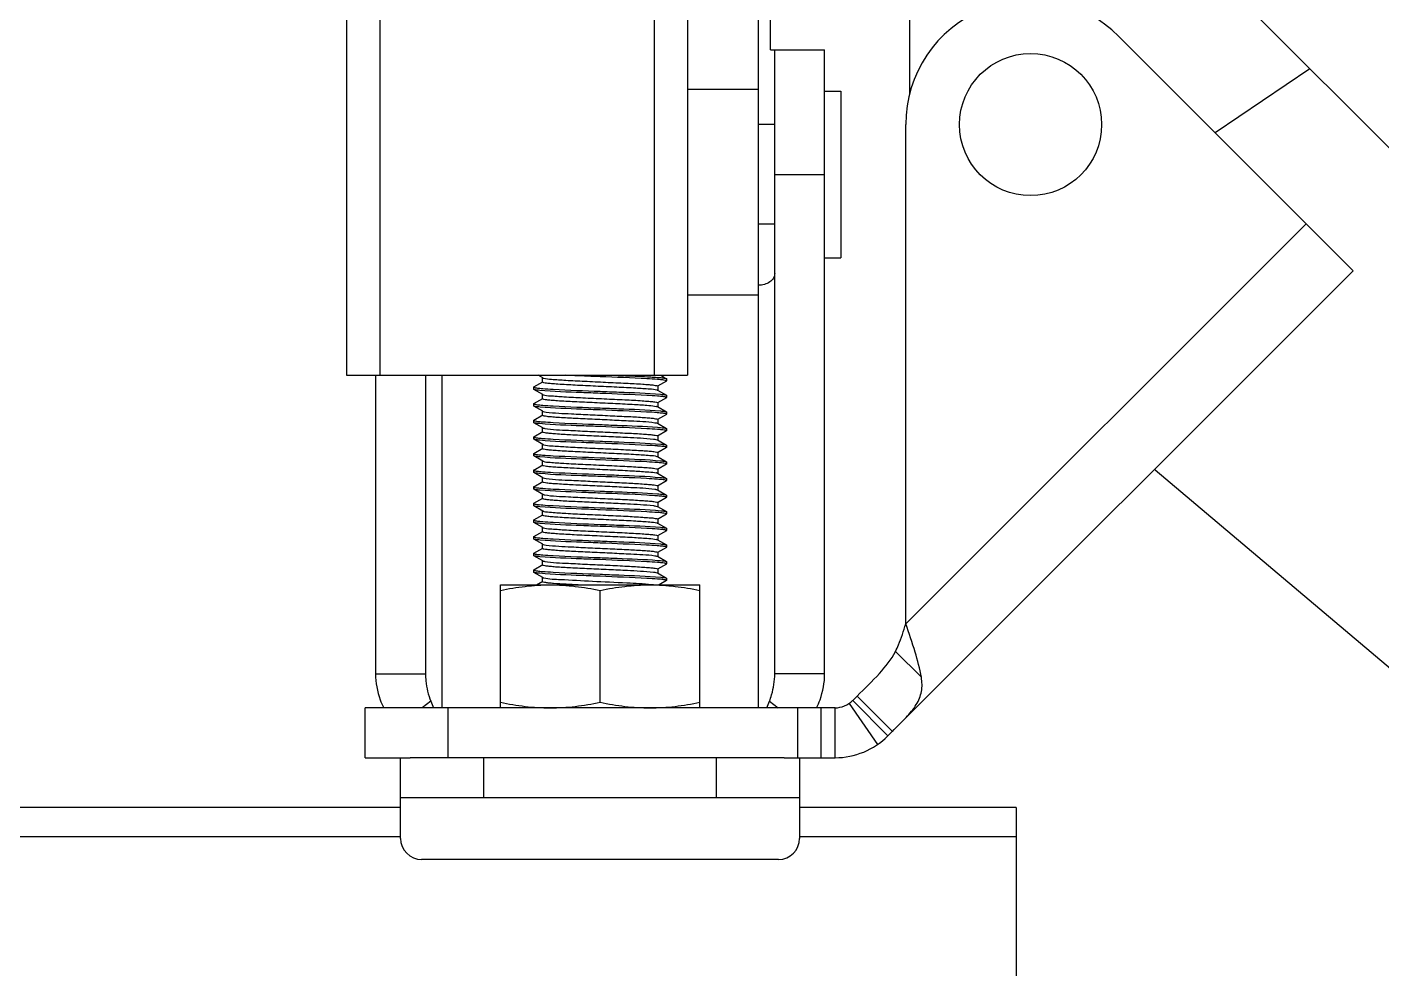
# Model space of a CAD drawing. Extents: x 27938 to 1507990, y 110129 to 923079.
# Drawn here: x 554908 to 556241, y 365487 to 366413 of the extents above; entities that cross this region are included whole.
import ezdxf

# ---------------------------------------------------------------- set-up
doc = ezdxf.new("R2010")
doc.units = 0
doc.header["$LTSCALE"] = 1000
doc.header["$MEASUREMENT"] = 0
doc.styles.get("Standard").update_dxf_attribs({"font": 'gbenor.shx', "bigfont": 'gbcbig.shx'})
doc.dimstyles.get("Standard").update_dxf_attribs({"dimtxt": 0.18, "dimasz": 0.18, "dimexe": 0.18, "dimexo": 0.0625, "dimgap": 0.09, "dimtad": 0, "dimtih": 1, "dimtoh": 1, "dimdec": 4, "dimzin": 0, "dimdsep": 46, "dimtxsty": 'Standard', "dimcen": 0.09, "dimadec": 0, "dimazin": 0, "dimtfac": 1, "dimtdec": 4, "dimtofl": 0, "dimtmove": 0, "dimatfit": 3, "dimfxl": 1, "dimtolj": 1, "dimtzin": 0, "dimarcsym": 0})

msp = doc.modelspace()

# ---------------------------------------------------------------- linework, layer by layer
for p, q in [((555639.4, 366391), (555639.4, 369059.5)), ((555222.4, 368785.7), (555222.4, 366070.8)), ((555255.1, 368785.7), (555255.1, 366070.8)), ((555524.9, 368785.7), (555524.9, 366070.8)), ((555557.7, 368785.7), (555557.7, 366070.8)), ((555627.2, 366632.6), (555627.2, 365743.7)), ((556276.7, 366265.4), (556039.6, 366502.4)), ((555776.5, 366347.3), (555776.5, 366450)), ((555981.8, 366404.1), (556212.3, 366173.7)), ((555639.4, 366391), (555692.6, 366391)), ((555643.5, 365777.2), (555643.5, 366391)), ((555692.6, 365777.2), (555692.6, 366391)), ((556169.8, 366372.2), (556076.7, 366309.2)), ((555557.7, 366352.2), (555627.2, 366352.2)), ((555692.6, 366350.4), (555708.4, 366350.4)), ((555708.4, 366350.4), (555708.4, 366186.2)), ((555643.5, 366317.4), (555627.2, 366317.4)), ((555772.4, 365826.3), (555772.4, 366317.4)), ((555643.5, 366268.3), (555692.6, 366268.3)), ((555643.5, 366219.3), (555627.2, 366219.3)), ((556166, 366219.9), (555772.4, 365826.3)), ((555692.6, 366186.2), (555708.4, 366186.2)), ((555754.8, 365716.2), (556212.3, 366173.7)), ((555557.7, 366149.8), (555627.2, 366149.8)), ((555222.4, 366070.8), (555557.7, 366070.8)), ((555251, 366070.8), (555251, 365777.2)), ((555300.1, 366070.8), (555300.1, 365777.2)), ((555316.4, 365743.7), (555316.4, 366070.8)), ((555415.4, 366068.2), (555410.8, 366070.8)), ((555415.2, 366064.3), (555415.2, 366068.4)), ((555531.4, 366070.8), (555535.1, 366068.7)), ((555537.1, 366067.5), (555537.2, 366067.3)), ((555537.2, 366067.3), (555537.2, 366065.3)), ((555406.5, 366059.3), (555406.4, 366059.2)), ((555406.4, 366059.2), (555406.4, 366057.1)), ((555406.5, 366056.9), (555406.4, 366057.1)), ((555406.5, 366059.3), (555415.4, 366064.5)), ((555415.4, 366051.8), (555406.5, 366056.9)), ((555537.1, 366065.1), (555528.2, 366060)), ((555528.2, 366056.3), (555537.1, 366051.2)), ((555528.4, 366060.2), (555528.4, 366056.1)), ((555537.1, 366065.1), (555537.2, 366065.3)), ((555406.5, 366043), (555406.4, 366042.8)), ((555406.4, 366042.8), (555406.4, 366040.8)), ((555406.5, 366040.6), (555406.4, 366040.8)), ((555406.5, 366043), (555415.4, 366048.1)), ((555415.4, 366035.4), (555406.5, 366040.6)), ((555415.2, 366047.9), (555415.2, 366052)), ((555415.4, 366051.8), (555415.7, 366051.7)), ((555537.1, 366048.8), (555528.2, 366043.6)), ((555528.4, 366043.8), (555528.4, 366039.7)), ((555537.1, 366051.2), (555537.2, 366051)), ((555537.1, 366048.8), (555537.2, 366048.9)), ((555537.2, 366051), (555537.2, 366048.9)), ((555406.5, 366026.6), (555415.4, 366031.8)), ((555415.2, 366031.6), (555415.2, 366035.7)), ((555528.3, 366034), (555527.9, 366034)), ((555528.2, 366040), (555537.1, 366034.8)), ((555537.1, 366032.4), (555528.2, 366027.3)), ((555528.4, 366027.5), (555528.4, 366023.4)), ((555537.1, 366034.8), (555537.2, 366034.6)), ((555537.1, 366032.4), (555537.2, 366032.6)), ((555537.2, 366034.6), (555537.2, 366032.6)), ((555406.5, 366026.6), (555406.4, 366026.5)), ((555406.4, 366026.5), (555406.4, 366024.4)), ((555406.5, 366024.2), (555406.4, 366024.4)), ((555415.4, 366019.1), (555406.5, 366024.2)), ((555406.5, 366010.3), (555415.4, 366015.4)), ((555415.2, 366015.2), (555415.2, 366019.3)), ((555528.2, 366023.6), (555537.1, 366018.5)), ((555537.1, 366016.1), (555528.2, 366010.9)), ((555537.1, 366018.5), (555537.2, 366018.3)), ((555537.1, 366016.1), (555537.2, 366016.2)), ((555537.2, 366018.3), (555537.2, 366016.2)), ((555406.5, 366010.3), (555406.4, 366010.1)), ((555406.4, 366010.1), (555406.4, 366008.1)), ((555406.5, 366007.9), (555406.4, 366008.1)), ((555415.4, 366002.7), (555406.5, 366007.9)), ((555415.2, 365998.9), (555415.2, 366002.9)), ((555527.9, 366007.4), (555528.2, 366007.2)), ((555528.2, 366007.2), (555537.1, 366002.1)), ((555528.4, 366011.1), (555528.4, 366007)), ((555537.1, 366002.1), (555537.2, 366001.9)), ((555537.2, 366001.9), (555537.2, 365999.9)), ((555406.5, 365993.9), (555406.4, 365993.7)), ((555406.4, 365993.7), (555406.4, 365991.7)), ((555406.5, 365991.5), (555406.4, 365991.7)), ((555406.5, 365993.9), (555415.4, 365999.1)), ((555415.4, 365986.4), (555406.5, 365991.5)), ((555537.1, 365999.7), (555528.2, 365994.6)), ((555528.2, 365990.9), (555537.1, 365985.7)), ((555528.4, 365994.8), (555528.4, 365990.7)), ((555537.1, 365999.7), (555537.2, 365999.9)), ((555406.5, 365977.6), (555406.4, 365977.4)), ((555406.4, 365977.4), (555406.4, 365975.3)), ((555406.5, 365975.2), (555406.4, 365975.3)), ((555406.5, 365977.6), (555415.4, 365982.7)), ((555415.4, 365970), (555406.5, 365975.2)), ((555415.2, 365982.5), (555415.2, 365986.6)), ((555415.4, 365986.4), (555415.7, 365986.2)), ((555537.1, 365983.3), (555528.2, 365978.2)), ((555528.2, 365974.5), (555537.1, 365969.4)), ((555528.4, 365978.4), (555528.4, 365974.3)), ((555537.1, 365985.7), (555537.2, 365985.6)), ((555537.1, 365983.3), (555537.2, 365983.5)), ((555537.2, 365985.6), (555537.2, 365983.5)), ((555406.5, 365961.2), (555406.4, 365961)), ((555406.4, 365961), (555406.4, 365959)), ((555406.5, 365961.2), (555415.4, 365966.4)), ((555415.2, 365966.1), (555415.2, 365970.2)), ((555528.3, 365968.5), (555527.9, 365968.6)), ((555537.1, 365967), (555528.2, 365961.9)), ((555528.4, 365962.1), (555528.4, 365958)), ((555537.1, 365969.4), (555537.2, 365969.2)), ((555537.1, 365967), (555537.2, 365967.2)), ((555537.2, 365969.2), (555537.2, 365967.2)), ((555406.5, 365958.8), (555406.4, 365959)), ((555415.4, 365953.7), (555406.5, 365958.8)), ((555406.5, 365944.9), (555415.4, 365950)), ((555415.2, 365949.8), (555415.2, 365953.9)), ((555528.2, 365958.2), (555537.1, 365953)), ((555537.1, 365950.6), (555528.2, 365945.5)), ((555537.1, 365953), (555537.2, 365952.9)), ((555537.1, 365950.6), (555537.2, 365950.8)), ((555537.2, 365952.9), (555537.2, 365950.8)), ((555406.5, 365944.9), (555406.4, 365944.7)), ((555406.4, 365944.7), (555406.4, 365942.6)), ((555406.5, 365942.5), (555406.4, 365942.6)), ((555415.4, 365937.3), (555406.5, 365942.5)), ((555415.2, 365933.4), (555415.2, 365937.5)), ((555527.9, 365941.9), (555528.2, 365941.8)), ((555528.2, 365941.8), (555537.1, 365936.7)), ((555537.1, 365934.3), (555528.2, 365929.1)), ((555528.4, 365945.7), (555528.4, 365941.6)), ((555537.1, 365936.7), (555537.2, 365936.5)), ((555537.1, 365934.3), (555537.2, 365934.5)), ((555537.2, 365936.5), (555537.2, 365934.5)), ((555406.5, 365928.5), (555406.4, 365928.3)), ((555406.4, 365928.3), (555406.4, 365926.3)), ((555406.5, 365926.1), (555406.4, 365926.3)), ((555406.5, 365928.5), (555415.4, 365933.6)), ((555415.4, 365921), (555406.5, 365926.1)), ((555415.2, 365917.1), (555415.2, 365921.2)), ((555415.4, 365921), (555415.7, 365920.8)), ((555528.2, 365925.5), (555537.1, 365920.3)), ((555528.4, 365929.3), (555528.4, 365925.3)), ((555406.5, 365912.2), (555406.4, 365912)), ((555406.4, 365912), (555406.4, 365909.9)), ((555406.5, 365909.7), (555406.4, 365909.9)), ((555406.5, 365912.2), (555415.4, 365917.3)), ((555415.4, 365904.6), (555406.5, 365909.7)), ((555537.1, 365917.9), (555528.2, 365912.8)), ((555528.2, 365909.1), (555537.1, 365904)), ((555528.4, 365913), (555528.4, 365908.9)), ((555537.1, 365920.3), (555537.2, 365920.1)), ((555537.1, 365917.9), (555537.2, 365918.1)), ((555537.2, 365920.1), (555537.2, 365918.1)), ((555406.5, 365895.8), (555406.4, 365895.6)), ((555406.4, 365895.6), (555406.4, 365893.6)), ((555406.5, 365895.8), (555415.4, 365900.9)), ((555415.2, 365900.7), (555415.2, 365904.8)), ((555528.3, 365903.1), (555527.9, 365903.2)), ((555537.1, 365901.6), (555528.2, 365896.4)), ((555528.4, 365896.6), (555528.4, 365892.6)), ((555537.1, 365904), (555537.2, 365903.8)), ((555537.1, 365901.6), (555537.2, 365901.7)), ((555537.2, 365903.8), (555537.2, 365901.7)), ((555406.5, 365893.4), (555406.4, 365893.6)), ((555415.4, 365888.3), (555406.5, 365893.4)), ((555406.5, 365879.4), (555415.4, 365884.6)), ((555415.2, 365884.4), (555415.2, 365888.5)), ((555528.2, 365892.8), (555537.1, 365887.6)), ((555537.1, 365885.2), (555528.2, 365880.1)), ((555537.1, 365887.6), (555537.2, 365887.4)), ((555537.1, 365885.2), (555537.2, 365885.4)), ((555537.2, 365887.4), (555537.2, 365885.4)), ((555406.5, 365879.4), (555406.4, 365879.3)), ((555406.4, 365879.3), (555406.4, 365877.2)), ((555406.5, 365877), (555406.4, 365877.2)), ((555415.4, 365871.9), (555406.5, 365877)), ((555409.4, 365864.7), (555415.4, 365868.2)), ((555415.2, 365868), (555415.2, 365872.1)), ((555527.9, 365876.5), (555528.2, 365876.4)), ((555528.2, 365876.4), (555537.1, 365871.3)), ((555528.4, 365880.3), (555528.4, 365876.2)), ((555537.1, 365868.9), (555529.9, 365864.7)), ((555537.1, 365871.3), (555537.2, 365871.1)), ((555537.1, 365868.9), (555537.2, 365869)), ((555537.2, 365871.1), (555537.2, 365869)), ((555373.7, 365743.7), (555373.7, 365864.7)), ((555373.7, 365864.7), (555569.9, 365864.7)), ((555471.8, 365749.2), (555471.8, 365859.2)), ((555569.9, 365743.7), (555569.9, 365864.7)), ((555762.3, 365799.3), (555787.7, 365773.8)), ((555251, 365777.2), (555300.1, 365777.2)), ((555692.6, 365777.2), (555643.5, 365777.2)), ((555305.3, 365750.2), (555296.8, 365743.7)), ((555305.3, 365750.2), (555307.9, 365743.7)), ((555635.7, 365743.7), (555638.3, 365750.2)), ((555638.3, 365750.2), (555646.8, 365743.7)), ((555716.7, 365748), (555744.5, 365707.6)), ((555720.2, 365750.9), (555724.5, 365755.3)), ((555754.8, 365716.2), (555720.2, 365750.9)), ((555759.2, 365720.6), (555724.5, 365755.3)), ((555240.8, 365694.7), (555240.8, 365743.7)), ((555702.8, 365743.7), (555240.8, 365743.7)), ((555322.5, 365694.7), (555322.5, 365743.7)), ((555666.3, 365694.7), (555666.3, 365743.7)), ((555689.1, 365694.7), (555689.1, 365743.7)), ((555702.8, 365694.7), (555702.8, 365743.7)), ((555240.8, 365694.7), (555285, 365694.7)), ((555275.5, 365645.6), (555275.5, 365694.7)), ((555275.5, 365615.4), (555275.5, 365694.7)), ((555652.8, 365694.7), (555285, 365694.7)), ((555357.3, 365655.4), (555357.3, 365694.7)), ((555586.3, 365655.4), (555586.3, 365694.7)), ((555652.8, 365694.7), (555702.8, 365694.7)), ((555668.1, 365645.6), (555668.1, 365694.7)), ((555668.1, 365615.4), (555668.1, 365694.7)), ((555668.1, 365655.4), (555275.5, 365655.4)), ((555275.5, 365645.6), (549728.9, 365645.6)), ((555881, 365645.6), (555668.1, 365645.6)), ((555275.5, 365617), (549728.9, 365617)), ((555881, 365617), (555668.1, 365617)), ((555647.2, 365594.5), (555296.3, 365594.5))]:
    msp.add_line(p, q)
at = {"color": 7}
msp.add_line((555881, 365645.6), (555881, 365003.7), dxfattribs=at)
msp.add_circle((555895.1, 366317.4), 69.9)
for centre, radius, start, end in [((555895.1, 366317.4), 122.7, 45, 180), ((555429.8, 366243.2), 186, 264.6627, 265.5428), ((555514.2, 365886.5), 180.8, 84.5776, 85.5479), ((555429.6, 366224.4), 183.5, 264.6243, 265.5438), ((555417, 366055.2), 3.78, 250.9561, 252.0907), ((555513.9, 365865.8), 185.1, 84.6498, 85.5433), ((555525.3, 366031.7), 8.78, 75.6696, 76.5396), ((555430.1, 366214.5), 190, 264.7268, 265.5405), ((555514.3, 365838.7), 179.4, 84.5514, 85.5534), ((555429.8, 366193.7), 185.5, 264.6569, 265.5429), ((555514.2, 365821), 180.8, 84.5776, 85.5479), ((555429.8, 366177.8), 186, 264.6627, 265.5428), ((555429.6, 366158.9), 183.5, 264.6243, 265.5438), ((555417, 365989.8), 3.78, 250.9561, 252.0907), ((555525.3, 365966.3), 8.78, 75.6696, 76.5396), ((555513.9, 365800.4), 185.1, 84.6498, 85.5433), ((555430.1, 366149.1), 190, 264.7268, 265.5405), ((555514.3, 365773.3), 179.4, 84.5514, 85.5534), ((555429.8, 366128.3), 185.5, 264.6569, 265.5429), ((555514.2, 365755.6), 180.8, 84.5776, 85.5479), ((555429.8, 366112.3), 186, 264.6627, 265.5428), ((555417, 365924.4), 3.78, 250.9561, 252.0907), ((555429.6, 366093.5), 183.5, 264.6243, 265.5438), ((555525.3, 365900.9), 8.78, 75.6696, 76.5396), ((555513.9, 365735), 185.1, 84.6498, 85.5433), ((555430.1, 366083.7), 190, 264.7268, 265.5405), ((555514.3, 365707.9), 179.4, 84.5514, 85.5534), ((555429.8, 366062.8), 185.5, 264.6569, 265.5429), ((555514.2, 365690.2), 180.8, 84.5776, 85.5479), ((555702.8, 365768.3), 24.5, 270, 315), ((555702.8, 365768.3), 73.6, 270, 315), ((555296.3, 365615.4), 20.8, 180, 270), ((555647.2, 365615.4), 20.8, 270, 0)]:
    msp.add_arc(centre, radius, start, end)
for points, knots in [([(555643.5, 366170.9), (555643.5, 366169.3), (555642.5, 366166), (555638.7, 366162.3), (555633.4, 366159.8), (555629.3, 366159.3), (555627.2, 366159.3)], [0, 0, 0, 0, 0.209483, 0.444656, 0.71201, 1, 1, 1, 1]), ([(555415.4, 366068.2), (555415.5, 366068.1), (555415.8, 366068), (555416.1, 366067.9), (555416.3, 366067.9)], [0, 0, 0, 0, 0.406881, 1, 1, 1, 1]), ([(555416.3, 366067.9), (555418.8, 366067.3), (555426.1, 366066.8), (555439.5, 366065.8), (555457.3, 366065), (555477, 366064), (555496, 366063.1), (555510.3, 366062.4), (555519.3, 366061.7), (555524.2, 366061.3), (555526.5, 366060.8), (555528.4, 366060.5), (555528.4, 366060.2)], [0, 0, 0, 0, 0.068576, 0.194029, 0.359725, 0.543506, 0.720761, 0.867753, 0.923531, 0.964877, 0.99049, 1, 1, 1, 1]), ([(555471.8, 366069.4), (555468.8, 366069.5), (555457.4, 366070), (555446, 366070.4), (555437.6, 366070.8)], [0, 0, 0, 0, 0.261917, 1, 1, 1, 1]), ([(555528.3, 366066.7), (555524.8, 366067), (555506, 366068.1), (555487.1, 366068.8), (555471.8, 366069.4)], [0, 0, 0, 0, 0.184493, 1, 1, 1, 1]), ([(555487.1, 366070.8), (555490.4, 366070.7), (555501.9, 366070.2), (555513.4, 366069.7), (555521.6, 366069.2)], [0, 0, 0, 0, 0.283518, 1, 1, 1, 1]), ([(555521.6, 366069.2), (555522.6, 366069.1), (555525.8, 366068.9), (555529.1, 366068.7), (555531.4, 366068.5)], [0, 0, 0, 0, 0.290406, 1, 1, 1, 1]), ([(555531.4, 366068.5), (555532.1, 366068.4), (555534, 366068.1), (555536, 366068.1), (555537.1, 366067.5)], [0, 0, 0, 0, 0.378482, 1, 1, 1, 1]), ([(555406.4, 366059.2), (555406.4, 366059.1), (555406.7, 366058.9), (555406.9, 366058.8), (555407.1, 366058.8)], [0, 0, 0, 0, 0.314295, 1, 1, 1, 1]), ([(555412.4, 366056), (555411.6, 366056.1), (555409.7, 366056.3), (555407.6, 366056.3), (555406.5, 366056.9)], [0, 0, 0, 0, 0.379133, 1, 1, 1, 1]), ([(555407.1, 366058.8), (555407.4, 366058.7), (555409.2, 366058.3), (555411, 366058.2), (555412.5, 366058)], [0, 0, 0, 0, 0.163341, 1, 1, 1, 1]), ([(555471.8, 366053), (555465.7, 366053.3), (555445.9, 366054.1), (555426, 366054.7), (555412.4, 366056)], [0, 0, 0, 0, 0.309073, 1, 1, 1, 1]), ([(555415.2, 366064.3), (555415.2, 366063.9), (555417.2, 366063.7), (555419.5, 366063.2), (555424.5, 366062.8), (555433.7, 366062.1), (555448.3, 366061.3), (555467.6, 366060.4), (555487.5, 366059.4), (555505.3, 366058.6), (555518.4, 366057.6), (555525.4, 366057.2), (555527.7, 366056.5)], [0, 0, 0, 0, 0.009703, 0.035887, 0.07813, 0.135078, 0.284815, 0.464601, 0.649729, 0.81476, 0.937049, 1, 1, 1, 1]), ([(555415.3, 366057.8), (555418.8, 366057.5), (555437.6, 366056.4), (555456.4, 366055.7), (555471.8, 366055.1)], [0, 0, 0, 0, 0.184553, 1, 1, 1, 1]), ([(555471.8, 366055.1), (555477.9, 366054.8), (555497.8, 366054), (555517.7, 366053.4), (555531.3, 366052.1)], [0, 0, 0, 0, 0.309586, 1, 1, 1, 1]), ([(555527.7, 366056.5), (555527.8, 366056.5), (555527.9, 366056.4), (555528.1, 366056.3), (555528.2, 366056.3)], [0, 0, 0, 0, 0.569522, 1, 1, 1, 1]), ([(555536.5, 366065.7), (555536.3, 366065.7), (555534.5, 366066.1), (555532.8, 366066.3), (555531.3, 366066.4)], [0, 0, 0, 0, 0.160696, 1, 1, 1, 1]), ([(555537.2, 366065.3), (555537.2, 366065.4), (555536.9, 366065.6), (555536.7, 366065.6), (555536.5, 366065.7)], [0, 0, 0, 0, 0.318595, 1, 1, 1, 1]), ([(555406.4, 366042.8), (555406.4, 366042.7), (555406.6, 366042.6), (555406.9, 366042.5), (555407, 366042.4)], [0, 0, 0, 0, 0.319254, 1, 1, 1, 1]), ([(555412.7, 366039.6), (555411.9, 366039.7), (555409.9, 366040), (555407.6, 366039.9), (555406.5, 366040.6)], [0, 0, 0, 0, 0.380051, 1, 1, 1, 1]), ([(555407, 366042.4), (555407.3, 366042.4), (555409.1, 366042), (555410.9, 366041.8), (555412.4, 366041.7)], [0, 0, 0, 0, 0.159053, 1, 1, 1, 1]), ([(555415.2, 366047.9), (555415.2, 366047.6), (555417.1, 366047.3), (555419.4, 366046.8), (555424.3, 366046.4), (555433.2, 366045.7), (555447.6, 366045), (555466.6, 366044.1), (555486.3, 366043.2), (555504.1, 366042.3), (555517.5, 366041.4), (555524.8, 366040.8), (555527.3, 366040.2)], [0, 0, 0, 0, 0.009517, 0.035128, 0.076492, 0.132277, 0.279305, 0.456588, 0.640385, 0.806077, 0.931494, 1, 1, 1, 1]), ([(555415.3, 366041.4), (555418.8, 366041.2), (555437.6, 366040), (555456.4, 366039.3), (555471.8, 366038.7)], [0, 0, 0, 0, 0.184509, 1, 1, 1, 1]), ([(555415.8, 366051.6), (555418, 366050.9), (555424.9, 366050.6), (555437.9, 366049.5), (555455.7, 366048.7), (555475.6, 366047.7), (555495, 366046.8), (555509.8, 366046.1), (555519, 366045.3), (555524, 366045), (555526.4, 366044.4), (555528.4, 366044.2), (555528.4, 366043.8)], [0, 0, 0, 0, 0.061098, 0.182334, 0.347135, 0.532706, 0.713328, 0.863975, 0.921317, 0.963856, 0.990226, 1, 1, 1, 1]), ([(555528.2, 366050.3), (555524.8, 366050.6), (555506, 366051.7), (555487.1, 366052.4), (555471.8, 366053)], [0, 0, 0, 0, 0.184541, 1, 1, 1, 1]), ([(555536.5, 366049.3), (555536.2, 366049.4), (555534.4, 366049.8), (555532.6, 366049.9), (555531.1, 366050.1)], [0, 0, 0, 0, 0.16229, 1, 1, 1, 1]), ([(555531.3, 366052.1), (555532, 366052), (555533.9, 366051.8), (555536, 366051.8), (555537.1, 366051.2)], [0, 0, 0, 0, 0.378727, 1, 1, 1, 1]), ([(555537.2, 366048.9), (555537.2, 366049), (555536.9, 366049.2), (555536.7, 366049.3), (555536.5, 366049.3)], [0, 0, 0, 0, 0.315177, 1, 1, 1, 1]), ([(555471.8, 366036.7), (555465.7, 366036.9), (555446, 366037.8), (555426.3, 366038.4), (555412.7, 366039.6)], [0, 0, 0, 0, 0.307895, 1, 1, 1, 1]), ([(555415.2, 366031.6), (555415.2, 366031.6), (555415.2, 366031.5), (555415.3, 366031.5), (555415.3, 366031.5)], [0, 0, 0, 0, 0.463467, 1, 1, 1, 1]), ([(555415.3, 366031.5), (555415.5, 366031.1), (555417.1, 366031), (555419.9, 366030.4), (555424.4, 366030.1), (555433.1, 366029.4), (555446.5, 366028.7), (555464.4, 366027.8), (555483.3, 366027), (555503.8, 366025.9), (555517.8, 366025.4), (555525.7, 366024.2)], [0, 0, 0, 0, 0.011937, 0.038615, 0.07957, 0.133598, 0.274096, 0.443272, 0.620779, 0.785256, 1, 1, 1, 1]), ([(555415.4, 366035.4), (555415.5, 366035.4), (555416.6, 366035), (555417.7, 366034.9), (555418.6, 366034.7)], [0, 0, 0, 0, 0.140461, 1, 1, 1, 1]), ([(555418.6, 366034.7), (555426.9, 366033.6), (555441.4, 366033.1), (555462.4, 366032), (555481.2, 366031.1), (555498.9, 366030.3), (555512.1, 366029.6), (555520.2, 366028.9), (555524.6, 366028.5), (555526.7, 366028), (555528.4, 366027.8), (555528.4, 366027.5)], [0, 0, 0, 0, 0.226556, 0.394464, 0.573122, 0.741029, 0.877994, 0.929534, 0.967621, 0.99116, 1, 1, 1, 1]), ([(555471.8, 366038.7), (555477.9, 366038.5), (555497.7, 366037.6), (555517.5, 366037.1), (555531.1, 366035.8)], [0, 0, 0, 0, 0.308784, 1, 1, 1, 1]), ([(555527.9, 366034), (555524.4, 366034.3), (555505.7, 366035.4), (555487, 366036.1), (555471.8, 366036.7)], [0, 0, 0, 0, 0.186017, 1, 1, 1, 1]), ([(555527.4, 366040.2), (555527.6, 366040.2), (555527.8, 366040.1), (555528.1, 366040), (555528.2, 366040)], [0, 0, 0, 0, 0.585672, 1, 1, 1, 1]), ([(555535, 366033.3), (555534.5, 366033.3), (555532.3, 366033.6), (555530.1, 366033.8), (555528.3, 366034)], [0, 0, 0, 0, 0.190958, 1, 1, 1, 1]), ([(555531.1, 366035.8), (555531.9, 366035.7), (555533.8, 366035.4), (555536, 366035.4), (555537.1, 366034.8)], [0, 0, 0, 0, 0.379378, 1, 1, 1, 1]), ([(555537.2, 366032.6), (555537.2, 366032.7), (555536.4, 366033.2), (555535.7, 366033.2), (555535, 366033.3)], [0, 0, 0, 0, 0.092798, 1, 1, 1, 1]), ([(555406.4, 366026.5), (555406.4, 366026.4), (555406.7, 366026.2), (555406.9, 366026.1), (555407.1, 366026.1)], [0, 0, 0, 0, 0.312916, 1, 1, 1, 1]), ([(555412.5, 366023.3), (555411.7, 366023.4), (555409.8, 366023.6), (555407.6, 366023.6), (555406.5, 366024.2)], [0, 0, 0, 0, 0.379419, 1, 1, 1, 1]), ([(555407.1, 366026.1), (555407.4, 366026), (555409.3, 366025.6), (555411.1, 366025.4), (555412.7, 366025.3)], [0, 0, 0, 0, 0.163149, 1, 1, 1, 1]), ([(555471.8, 366020.3), (555465.7, 366020.6), (555445.9, 366021.4), (555426.1, 366022), (555412.5, 366023.3)], [0, 0, 0, 0, 0.308711, 1, 1, 1, 1]), ([(555415.2, 366015.2), (555415.2, 366014.9), (555416.8, 366014.7), (555418.9, 366014.2), (555423.1, 366013.8), (555431.1, 366013.2), (555444, 366012.4), (555461.3, 366011.6), (555479.9, 366010.8), (555501, 366009.7), (555515.7, 366009.1), (555524.2, 366008)], [0, 0, 0, 0, 0.008683, 0.031763, 0.069103, 0.119686, 0.254361, 0.420111, 0.597552, 0.765912, 1, 1, 1, 1]), ([(555415.4, 366025.1), (555418.8, 366024.8), (555437.6, 366023.7), (555456.4, 366023), (555471.8, 366022.4)], [0, 0, 0, 0, 0.184619, 1, 1, 1, 1]), ([(555415.4, 366019.1), (555415.6, 366019), (555416.3, 366018.8), (555416.9, 366018.7), (555417.3, 366018.6)], [0, 0, 0, 0, 0.374139, 1, 1, 1, 1]), ([(555417.3, 366018.6), (555425, 366017.3), (555439.1, 366016.9), (555459.8, 366015.7), (555479.1, 366014.9), (555497.5, 366014), (555511.2, 366013.3), (555519.8, 366012.6), (555524.4, 366012.2), (555526.6, 366011.7), (555528.4, 366011.5), (555528.4, 366011.1)], [0, 0, 0, 0, 0.210773, 0.377666, 0.558838, 0.731273, 0.873076, 0.926648, 0.966309, 0.990838, 1, 1, 1, 1]), ([(555471.8, 366022.4), (555477.4, 366022.1), (555496.2, 366021.4), (555515, 366020.7), (555528.2, 366019.7)], [0, 0, 0, 0, 0.297814, 1, 1, 1, 1]), ([(555528.2, 366017.6), (555524.8, 366017.9), (555506, 366019), (555487.1, 366019.7), (555471.8, 366020.3)], [0, 0, 0, 0, 0.184504, 1, 1, 1, 1]), ([(555525.7, 366024.2), (555526, 366024.2), (555526.8, 366024), (555527.7, 366023.9), (555528.2, 366023.6)], [0, 0, 0, 0, 0.353551, 1, 1, 1, 1]), ([(555528.2, 366019.7), (555530.2, 366019.5), (555533.1, 366019.1), (555536.2, 366018.9), (555537.1, 366018.5)], [0, 0, 0, 0, 0.683777, 1, 1, 1, 1]), ([(555536.5, 366016.6), (555536.3, 366016.7), (555534.6, 366017), (555532.8, 366017.2), (555531.4, 366017.3)], [0, 0, 0, 0, 0.160861, 1, 1, 1, 1]), ([(555537.2, 366016.2), (555537.2, 366016.3), (555536.9, 366016.5), (555536.7, 366016.6), (555536.5, 366016.6)], [0, 0, 0, 0, 0.319044, 1, 1, 1, 1]), ([(555406.4, 366010.1), (555406.4, 366010), (555406.6, 366009.8), (555406.9, 366009.8), (555407, 366009.7)], [0, 0, 0, 0, 0.318137, 1, 1, 1, 1]), ([(555412.5, 366006.9), (555411.7, 366007), (555409.8, 366007.3), (555407.6, 366007.3), (555406.5, 366007.9)], [0, 0, 0, 0, 0.379512, 1, 1, 1, 1]), ([(555407, 366009.7), (555407.3, 366009.7), (555409.1, 366009.3), (555410.9, 366009.1), (555412.5, 366009)], [0, 0, 0, 0, 0.159502, 1, 1, 1, 1]), ([(555471.8, 366004), (555465.7, 366004.2), (555445.9, 366005.1), (555426.1, 366005.6), (555412.5, 366006.9)], [0, 0, 0, 0, 0.308641, 1, 1, 1, 1]), ([(555415.3, 366008.7), (555418.8, 366008.5), (555437.6, 366007.3), (555456.4, 366006.6), (555471.8, 366006)], [0, 0, 0, 0, 0.184538, 1, 1, 1, 1]), ([(555415.4, 366002.7), (555415.5, 366002.7), (555415.8, 366002.6), (555416.1, 366002.5), (555416.3, 366002.4)], [0, 0, 0, 0, 0.406881, 1, 1, 1, 1]), ([(555416.3, 366002.4), (555418.8, 366001.8), (555426.1, 366001.3), (555439.5, 366000.4), (555457.3, 365999.5), (555477, 365998.6), (555496, 365997.7), (555510.3, 365997), (555519.3, 365996.3), (555524.2, 365995.9), (555526.5, 365995.4), (555528.4, 365995.1), (555528.4, 365994.8)], [0, 0, 0, 0, 0.068576, 0.194029, 0.359725, 0.543506, 0.720761, 0.867753, 0.923531, 0.964877, 0.99049, 1, 1, 1, 1]), ([(555471.8, 366006), (555477.9, 366005.8), (555497.8, 366004.9), (555517.7, 366004.3), (555531.4, 366003)], [0, 0, 0, 0, 0.309919, 1, 1, 1, 1]), ([(555528.3, 366001.3), (555524.8, 366001.5), (555506, 366002.7), (555487.1, 366003.4), (555471.8, 366004)], [0, 0, 0, 0, 0.184493, 1, 1, 1, 1]), ([(555524.2, 366008), (555524.6, 366008), (555525.9, 366007.8), (555527.1, 366007.7), (555527.9, 366007.4)], [0, 0, 0, 0, 0.341642, 1, 1, 1, 1]), ([(555536.5, 366000.3), (555536.3, 366000.3), (555534.5, 366000.7), (555532.8, 366000.9), (555531.3, 366001)], [0, 0, 0, 0, 0.160696, 1, 1, 1, 1]), ([(555531.4, 366003), (555532.1, 366003), (555534, 366002.7), (555536, 366002.7), (555537.1, 366002.1)], [0, 0, 0, 0, 0.378482, 1, 1, 1, 1]), ([(555406.4, 365993.7), (555406.4, 365993.7), (555406.7, 365993.5), (555406.9, 365993.4), (555407.1, 365993.4)], [0, 0, 0, 0, 0.314295, 1, 1, 1, 1]), ([(555412.4, 365990.6), (555411.6, 365990.6), (555409.7, 365990.9), (555407.6, 365990.9), (555406.5, 365991.5)], [0, 0, 0, 0, 0.379133, 1, 1, 1, 1]), ([(555407.1, 365993.4), (555407.4, 365993.3), (555409.2, 365992.9), (555411, 365992.8), (555412.5, 365992.6)], [0, 0, 0, 0, 0.163341, 1, 1, 1, 1]), ([(555471.8, 365987.6), (555465.7, 365987.9), (555445.9, 365988.7), (555426, 365989.3), (555412.4, 365990.6)], [0, 0, 0, 0, 0.309073, 1, 1, 1, 1]), ([(555415.2, 365998.9), (555415.2, 365998.5), (555417.2, 365998.3), (555419.5, 365997.7), (555424.5, 365997.4), (555433.7, 365996.6), (555448.3, 365995.9), (555467.6, 365995), (555487.5, 365994), (555505.3, 365993.2), (555518.4, 365992.2), (555525.4, 365991.8), (555527.7, 365991.1)], [0, 0, 0, 0, 0.009703, 0.035887, 0.07813, 0.135078, 0.284815, 0.464601, 0.649729, 0.81476, 0.937049, 1, 1, 1, 1]), ([(555415.3, 365992.4), (555418.8, 365992.1), (555437.6, 365991), (555456.4, 365990.3), (555471.8, 365989.7)], [0, 0, 0, 0, 0.184553, 1, 1, 1, 1]), ([(555471.8, 365989.7), (555477.9, 365989.4), (555497.8, 365988.6), (555517.7, 365988), (555531.3, 365986.7)], [0, 0, 0, 0, 0.309586, 1, 1, 1, 1]), ([(555528.2, 365984.9), (555524.8, 365985.2), (555506, 365986.3), (555487.1, 365987), (555471.8, 365987.6)], [0, 0, 0, 0, 0.184541, 1, 1, 1, 1]), ([(555527.7, 365991.1), (555527.8, 365991.1), (555527.9, 365991), (555528.1, 365990.9), (555528.2, 365990.9)], [0, 0, 0, 0, 0.569522, 1, 1, 1, 1]), ([(555537.2, 365999.9), (555537.2, 366000), (555536.9, 366000.1), (555536.7, 366000.2), (555536.5, 366000.3)], [0, 0, 0, 0, 0.318595, 1, 1, 1, 1]), ([(555406.4, 365977.4), (555406.4, 365977.3), (555406.6, 365977.1), (555406.9, 365977.1), (555407, 365977)], [0, 0, 0, 0, 0.319254, 1, 1, 1, 1]), ([(555412.7, 365974.2), (555411.9, 365974.3), (555409.9, 365974.6), (555407.6, 365974.5), (555406.5, 365975.2)], [0, 0, 0, 0, 0.380051, 1, 1, 1, 1]), ([(555407, 365977), (555407.3, 365976.9), (555409.1, 365976.6), (555410.9, 365976.4), (555412.4, 365976.3)], [0, 0, 0, 0, 0.159053, 1, 1, 1, 1]), ([(555471.8, 365971.3), (555465.7, 365971.5), (555446, 365972.3), (555426.3, 365972.9), (555412.7, 365974.2)], [0, 0, 0, 0, 0.307895, 1, 1, 1, 1]), ([(555415.2, 365982.5), (555415.2, 365982.1), (555417.1, 365981.9), (555419.4, 365981.4), (555424.3, 365981), (555433.2, 365980.3), (555447.6, 365979.6), (555466.6, 365978.7), (555486.3, 365977.7), (555504.1, 365976.9), (555517.5, 365975.9), (555524.8, 365975.4), (555527.3, 365974.8)], [0, 0, 0, 0, 0.009517, 0.035128, 0.076492, 0.132277, 0.279305, 0.456588, 0.640385, 0.806077, 0.931494, 1, 1, 1, 1]), ([(555415.3, 365976), (555418.8, 365975.7), (555437.6, 365974.6), (555456.4, 365973.9), (555471.8, 365973.3)], [0, 0, 0, 0, 0.184509, 1, 1, 1, 1]), ([(555415.8, 365986.2), (555418, 365985.5), (555424.9, 365985.1), (555437.9, 365984.1), (555455.7, 365983.3), (555475.6, 365982.3), (555495, 365981.4), (555509.8, 365980.6), (555519, 365979.9), (555524, 365979.5), (555526.4, 365979), (555528.4, 365978.8), (555528.4, 365978.4)], [0, 0, 0, 0, 0.061098, 0.182334, 0.347135, 0.532706, 0.713328, 0.863975, 0.921317, 0.963856, 0.990226, 1, 1, 1, 1]), ([(555527.4, 365974.8), (555527.6, 365974.8), (555527.8, 365974.7), (555528.1, 365974.6), (555528.2, 365974.5)], [0, 0, 0, 0, 0.585672, 1, 1, 1, 1]), ([(555536.5, 365983.9), (555536.2, 365984), (555534.4, 365984.3), (555532.6, 365984.5), (555531.1, 365984.7)], [0, 0, 0, 0, 0.16229, 1, 1, 1, 1]), ([(555531.3, 365986.7), (555532, 365986.6), (555533.9, 365986.3), (555536, 365986.4), (555537.1, 365985.7)], [0, 0, 0, 0, 0.378727, 1, 1, 1, 1]), ([(555537.2, 365983.5), (555537.2, 365983.6), (555536.9, 365983.8), (555536.7, 365983.9), (555536.5, 365983.9)], [0, 0, 0, 0, 0.315177, 1, 1, 1, 1]), ([(555406.4, 365961), (555406.4, 365960.9), (555406.7, 365960.8), (555406.9, 365960.7), (555407.1, 365960.6)], [0, 0, 0, 0, 0.312916, 1, 1, 1, 1]), ([(555407.1, 365960.6), (555407.4, 365960.6), (555409.3, 365960.2), (555411.1, 365960), (555412.7, 365959.9)], [0, 0, 0, 0, 0.163149, 1, 1, 1, 1]), ([(555415.2, 365966.1), (555415.2, 365966.1), (555415.2, 365966.1), (555415.3, 365966.1), (555415.3, 365966)], [0, 0, 0, 0, 0.463467, 1, 1, 1, 1]), ([(555415.3, 365966), (555415.5, 365965.7), (555417.1, 365965.5), (555419.9, 365965), (555424.4, 365964.6), (555433.1, 365964), (555446.5, 365963.3), (555464.4, 365962.4), (555483.3, 365961.6), (555503.8, 365960.4), (555517.8, 365960), (555525.7, 365958.8)], [0, 0, 0, 0, 0.011937, 0.038615, 0.07957, 0.133598, 0.274096, 0.443272, 0.620779, 0.785256, 1, 1, 1, 1]), ([(555415.4, 365970), (555415.5, 365970), (555416.6, 365969.6), (555417.7, 365969.5), (555418.6, 365969.3)], [0, 0, 0, 0, 0.140461, 1, 1, 1, 1]), ([(555418.6, 365969.3), (555426.9, 365968.2), (555441.4, 365967.7), (555462.4, 365966.6), (555481.2, 365965.7), (555498.9, 365964.9), (555512.1, 365964.1), (555520.2, 365963.5), (555524.6, 365963.1), (555526.7, 365962.6), (555528.4, 365962.4), (555528.4, 365962.1)], [0, 0, 0, 0, 0.226556, 0.394464, 0.573122, 0.741029, 0.877994, 0.929534, 0.967621, 0.99116, 1, 1, 1, 1]), ([(555471.8, 365973.3), (555477.9, 365973.1), (555497.7, 365972.2), (555517.5, 365971.6), (555531.1, 365970.3)], [0, 0, 0, 0, 0.308784, 1, 1, 1, 1]), ([(555527.9, 365968.6), (555524.4, 365968.8), (555505.7, 365970), (555487, 365970.7), (555471.8, 365971.3)], [0, 0, 0, 0, 0.186017, 1, 1, 1, 1]), ([(555535, 365967.9), (555534.5, 365967.9), (555532.3, 365968.2), (555530.1, 365968.4), (555528.3, 365968.5)], [0, 0, 0, 0, 0.190958, 1, 1, 1, 1]), ([(555531.1, 365970.3), (555531.9, 365970.3), (555533.8, 365970), (555536, 365970), (555537.1, 365969.4)], [0, 0, 0, 0, 0.379378, 1, 1, 1, 1]), ([(555537.2, 365967.2), (555537.2, 365967.2), (555536.4, 365967.8), (555535.7, 365967.7), (555535, 365967.9)], [0, 0, 0, 0, 0.092798, 1, 1, 1, 1]), ([(555412.5, 365957.9), (555411.7, 365957.9), (555409.8, 365958.2), (555407.6, 365958.2), (555406.5, 365958.8)], [0, 0, 0, 0, 0.379419, 1, 1, 1, 1]), ([(555471.8, 365954.9), (555465.7, 365955.1), (555445.9, 365956), (555426.1, 365956.6), (555412.5, 365957.9)], [0, 0, 0, 0, 0.308711, 1, 1, 1, 1]), ([(555415.2, 365949.8), (555415.2, 365949.5), (555416.8, 365949.2), (555418.9, 365948.8), (555423.1, 365948.4), (555431.1, 365947.7), (555444, 365947), (555461.3, 365946.2), (555479.9, 365945.4), (555501, 365944.3), (555515.7, 365943.7), (555524.2, 365942.6)], [0, 0, 0, 0, 0.008683, 0.031763, 0.069103, 0.119686, 0.254361, 0.420111, 0.597552, 0.765912, 1, 1, 1, 1]), ([(555415.4, 365959.7), (555418.8, 365959.4), (555437.6, 365958.2), (555456.4, 365957.6), (555471.8, 365956.9)], [0, 0, 0, 0, 0.184619, 1, 1, 1, 1]), ([(555415.4, 365953.7), (555415.6, 365953.6), (555416.3, 365953.4), (555416.9, 365953.2), (555417.3, 365953.2)], [0, 0, 0, 0, 0.374139, 1, 1, 1, 1]), ([(555417.3, 365953.2), (555425, 365951.9), (555439.1, 365951.5), (555459.8, 365950.3), (555479.1, 365949.5), (555497.5, 365948.6), (555511.2, 365947.8), (555519.8, 365947.2), (555524.4, 365946.8), (555526.6, 365946.3), (555528.4, 365946), (555528.4, 365945.7)], [0, 0, 0, 0, 0.210773, 0.377666, 0.558838, 0.731273, 0.873076, 0.926648, 0.966309, 0.990838, 1, 1, 1, 1]), ([(555471.8, 365956.9), (555477.4, 365956.7), (555496.2, 365955.9), (555515, 365955.3), (555528.2, 365954.2)], [0, 0, 0, 0, 0.297814, 1, 1, 1, 1]), ([(555528.2, 365952.2), (555524.8, 365952.5), (555506, 365953.6), (555487.1, 365954.3), (555471.8, 365954.9)], [0, 0, 0, 0, 0.184504, 1, 1, 1, 1]), ([(555525.7, 365958.8), (555526, 365958.7), (555526.8, 365958.6), (555527.7, 365958.5), (555528.2, 365958.2)], [0, 0, 0, 0, 0.353551, 1, 1, 1, 1]), ([(555528.2, 365954.2), (555530.2, 365954.1), (555533.1, 365953.7), (555536.2, 365953.5), (555537.1, 365953)], [0, 0, 0, 0, 0.683777, 1, 1, 1, 1]), ([(555536.5, 365951.2), (555536.3, 365951.3), (555534.6, 365951.6), (555532.8, 365951.8), (555531.4, 365951.9)], [0, 0, 0, 0, 0.160861, 1, 1, 1, 1]), ([(555537.2, 365950.8), (555537.2, 365950.9), (555536.9, 365951.1), (555536.7, 365951.1), (555536.5, 365951.2)], [0, 0, 0, 0, 0.319044, 1, 1, 1, 1]), ([(555406.4, 365944.7), (555406.4, 365944.6), (555406.6, 365944.4), (555406.9, 365944.4), (555407, 365944.3)], [0, 0, 0, 0, 0.318137, 1, 1, 1, 1]), ([(555412.5, 365941.5), (555411.7, 365941.6), (555409.8, 365941.9), (555407.6, 365941.8), (555406.5, 365942.5)], [0, 0, 0, 0, 0.379512, 1, 1, 1, 1]), ([(555407, 365944.3), (555407.3, 365944.2), (555409.1, 365943.9), (555410.9, 365943.7), (555412.5, 365943.5)], [0, 0, 0, 0, 0.159502, 1, 1, 1, 1]), ([(555471.8, 365938.5), (555465.7, 365938.8), (555445.9, 365939.6), (555426.1, 365940.2), (555412.5, 365941.5)], [0, 0, 0, 0, 0.308641, 1, 1, 1, 1]), ([(555415.3, 365943.3), (555418.8, 365943), (555437.6, 365941.9), (555456.4, 365941.2), (555471.8, 365940.6)], [0, 0, 0, 0, 0.184538, 1, 1, 1, 1]), ([(555415.4, 365937.3), (555415.5, 365937.3), (555415.8, 365937.1), (555416.1, 365937.1), (555416.3, 365937)], [0, 0, 0, 0, 0.406881, 1, 1, 1, 1]), ([(555416.3, 365937), (555418.8, 365936.4), (555426.1, 365935.9), (555439.5, 365934.9), (555457.3, 365934.1), (555477, 365933.2), (555496, 365932.3), (555510.3, 365931.5), (555519.3, 365930.8), (555524.2, 365930.5), (555526.5, 365929.9), (555528.4, 365929.7), (555528.4, 365929.3)], [0, 0, 0, 0, 0.068576, 0.194029, 0.359725, 0.543506, 0.720761, 0.867753, 0.923531, 0.964877, 0.99049, 1, 1, 1, 1]), ([(555471.8, 365940.6), (555477.9, 365940.3), (555497.8, 365939.5), (555517.7, 365938.9), (555531.4, 365937.6)], [0, 0, 0, 0, 0.309919, 1, 1, 1, 1]), ([(555528.3, 365935.8), (555524.8, 365936.1), (555506, 365937.2), (555487.1, 365937.9), (555471.8, 365938.5)], [0, 0, 0, 0, 0.184493, 1, 1, 1, 1]), ([(555524.2, 365942.6), (555524.6, 365942.6), (555525.9, 365942.4), (555527.1, 365942.2), (555527.9, 365941.9)], [0, 0, 0, 0, 0.341642, 1, 1, 1, 1]), ([(555536.5, 365934.8), (555536.3, 365934.9), (555534.5, 365935.3), (555532.8, 365935.4), (555531.3, 365935.6)], [0, 0, 0, 0, 0.160696, 1, 1, 1, 1]), ([(555531.4, 365937.6), (555532.1, 365937.5), (555534, 365937.3), (555536, 365937.3), (555537.1, 365936.7)], [0, 0, 0, 0, 0.378482, 1, 1, 1, 1]), ([(555537.2, 365934.5), (555537.2, 365934.5), (555536.9, 365934.7), (555536.7, 365934.8), (555536.5, 365934.8)], [0, 0, 0, 0, 0.318595, 1, 1, 1, 1]), ([(555406.4, 365928.3), (555406.4, 365928.2), (555406.7, 365928), (555406.9, 365928), (555407.1, 365927.9)], [0, 0, 0, 0, 0.314295, 1, 1, 1, 1]), ([(555412.4, 365925.2), (555411.6, 365925.2), (555409.7, 365925.5), (555407.6, 365925.5), (555406.5, 365926.1)], [0, 0, 0, 0, 0.379133, 1, 1, 1, 1]), ([(555407.1, 365927.9), (555407.4, 365927.9), (555409.2, 365927.5), (555411, 365927.3), (555412.5, 365927.2)], [0, 0, 0, 0, 0.163341, 1, 1, 1, 1]), ([(555471.8, 365922.2), (555465.7, 365922.4), (555445.9, 365923.3), (555426, 365923.9), (555412.4, 365925.2)], [0, 0, 0, 0, 0.309073, 1, 1, 1, 1]), ([(555415.2, 365933.4), (555415.2, 365933.1), (555417.2, 365932.9), (555419.5, 365932.3), (555424.5, 365931.9), (555433.7, 365931.2), (555448.3, 365930.4), (555467.6, 365929.5), (555487.5, 365928.6), (555505.3, 365927.8), (555518.4, 365926.8), (555525.4, 365926.3), (555527.7, 365925.7)], [0, 0, 0, 0, 0.009703, 0.035887, 0.07813, 0.135078, 0.284815, 0.464601, 0.649729, 0.81476, 0.937049, 1, 1, 1, 1]), ([(555415.3, 365926.9), (555418.8, 365926.7), (555437.6, 365925.5), (555456.4, 365924.8), (555471.8, 365924.2)], [0, 0, 0, 0, 0.184553, 1, 1, 1, 1]), ([(555415.8, 365920.8), (555418, 365920.1), (555424.9, 365919.7), (555437.9, 365918.6), (555455.7, 365917.8), (555475.6, 365916.9), (555495, 365916), (555509.8, 365915.2), (555519, 365914.5), (555524, 365914.1), (555526.4, 365913.6), (555528.4, 365913.4), (555528.4, 365913)], [0, 0, 0, 0, 0.061098, 0.182334, 0.347135, 0.532706, 0.713328, 0.863975, 0.921317, 0.963856, 0.990226, 1, 1, 1, 1]), ([(555471.8, 365924.2), (555477.9, 365924), (555497.8, 365923.1), (555517.7, 365922.6), (555531.3, 365921.3)], [0, 0, 0, 0, 0.309586, 1, 1, 1, 1]), ([(555528.2, 365919.5), (555524.8, 365919.8), (555506, 365920.9), (555487.1, 365921.6), (555471.8, 365922.2)], [0, 0, 0, 0, 0.184541, 1, 1, 1, 1]), ([(555527.7, 365925.7), (555527.8, 365925.6), (555527.9, 365925.6), (555528.1, 365925.5), (555528.2, 365925.5)], [0, 0, 0, 0, 0.569522, 1, 1, 1, 1]), ([(555531.3, 365921.3), (555532, 365921.2), (555533.9, 365920.9), (555536, 365920.9), (555537.1, 365920.3)], [0, 0, 0, 0, 0.378727, 1, 1, 1, 1]), ([(555406.4, 365912), (555406.4, 365911.9), (555406.6, 365911.7), (555406.9, 365911.7), (555407, 365911.6)], [0, 0, 0, 0, 0.319254, 1, 1, 1, 1]), ([(555412.7, 365908.8), (555411.9, 365908.8), (555409.9, 365909.1), (555407.6, 365909.1), (555406.5, 365909.7)], [0, 0, 0, 0, 0.380051, 1, 1, 1, 1]), ([(555407, 365911.6), (555407.3, 365911.5), (555409.1, 365911.2), (555410.9, 365911), (555412.4, 365910.8)], [0, 0, 0, 0, 0.159053, 1, 1, 1, 1]), ([(555471.8, 365905.8), (555465.7, 365906.1), (555446, 365906.9), (555426.3, 365907.5), (555412.7, 365908.8)], [0, 0, 0, 0, 0.307895, 1, 1, 1, 1]), ([(555415.2, 365917.1), (555415.2, 365916.7), (555417.1, 365916.5), (555419.4, 365916), (555424.3, 365915.6), (555433.2, 365914.9), (555447.6, 365914.1), (555466.6, 365913.2), (555486.3, 365912.3), (555504.1, 365911.5), (555517.5, 365910.5), (555524.8, 365910), (555527.3, 365909.4)], [0, 0, 0, 0, 0.009517, 0.035128, 0.076492, 0.132277, 0.279305, 0.456588, 0.640385, 0.806077, 0.931494, 1, 1, 1, 1]), ([(555415.3, 365910.6), (555418.8, 365910.3), (555437.6, 365909.2), (555456.4, 365908.5), (555471.8, 365907.9)], [0, 0, 0, 0, 0.184509, 1, 1, 1, 1]), ([(555471.8, 365907.9), (555477.9, 365907.6), (555497.7, 365906.8), (555517.5, 365906.2), (555531.1, 365904.9)], [0, 0, 0, 0, 0.308784, 1, 1, 1, 1]), ([(555527.4, 365909.4), (555527.6, 365909.3), (555527.8, 365909.3), (555528.1, 365909.2), (555528.2, 365909.1)], [0, 0, 0, 0, 0.585672, 1, 1, 1, 1]), ([(555536.5, 365918.5), (555536.2, 365918.6), (555534.4, 365918.9), (555532.6, 365919.1), (555531.1, 365919.2)], [0, 0, 0, 0, 0.16229, 1, 1, 1, 1]), ([(555537.2, 365918.1), (555537.2, 365918.2), (555536.9, 365918.4), (555536.7, 365918.4), (555536.5, 365918.5)], [0, 0, 0, 0, 0.315177, 1, 1, 1, 1]), ([(555406.4, 365895.6), (555406.4, 365895.5), (555406.7, 365895.3), (555406.9, 365895.3), (555407.1, 365895.2)], [0, 0, 0, 0, 0.312916, 1, 1, 1, 1]), ([(555407.1, 365895.2), (555407.4, 365895.1), (555409.3, 365894.8), (555411.1, 365894.6), (555412.7, 365894.5)], [0, 0, 0, 0, 0.163149, 1, 1, 1, 1]), ([(555415.2, 365900.7), (555415.2, 365900.7), (555415.2, 365900.7), (555415.3, 365900.6), (555415.3, 365900.6)], [0, 0, 0, 0, 0.463467, 1, 1, 1, 1]), ([(555415.3, 365900.6), (555415.5, 365900.3), (555417.1, 365900.1), (555419.9, 365899.6), (555424.4, 365899.2), (555433.1, 365898.5), (555446.5, 365897.8), (555464.4, 365897), (555483.3, 365896.1), (555503.8, 365895), (555517.8, 365894.5), (555525.7, 365893.4)], [0, 0, 0, 0, 0.011937, 0.038615, 0.07957, 0.133598, 0.274096, 0.443272, 0.620779, 0.785256, 1, 1, 1, 1]), ([(555415.4, 365904.6), (555415.5, 365904.5), (555416.6, 365904.2), (555417.7, 365904), (555418.6, 365903.9)], [0, 0, 0, 0, 0.140461, 1, 1, 1, 1]), ([(555415.4, 365894.2), (555418.8, 365894), (555437.6, 365892.8), (555456.4, 365892.1), (555471.8, 365891.5)], [0, 0, 0, 0, 0.184619, 1, 1, 1, 1]), ([(555418.6, 365903.9), (555426.9, 365902.8), (555441.4, 365902.2), (555462.4, 365901.1), (555481.2, 365900.3), (555498.9, 365899.4), (555512.1, 365898.7), (555520.2, 365898.1), (555524.6, 365897.7), (555526.7, 365897.2), (555528.4, 365897), (555528.4, 365896.6)], [0, 0, 0, 0, 0.226556, 0.394464, 0.573122, 0.741029, 0.877994, 0.929534, 0.967621, 0.99116, 1, 1, 1, 1]), ([(555527.9, 365903.2), (555524.4, 365903.4), (555505.7, 365904.5), (555487, 365905.2), (555471.8, 365905.8)], [0, 0, 0, 0, 0.186017, 1, 1, 1, 1]), ([(555535, 365902.4), (555534.5, 365902.5), (555532.3, 365902.8), (555530.1, 365903), (555528.3, 365903.1)], [0, 0, 0, 0, 0.190958, 1, 1, 1, 1]), ([(555531.1, 365904.9), (555531.9, 365904.9), (555533.8, 365904.6), (555536, 365904.6), (555537.1, 365904)], [0, 0, 0, 0, 0.379378, 1, 1, 1, 1]), ([(555537.2, 365901.7), (555537.2, 365901.8), (555536.4, 365902.4), (555535.7, 365902.3), (555535, 365902.4)], [0, 0, 0, 0, 0.092798, 1, 1, 1, 1]), ([(555412.5, 365892.4), (555411.7, 365892.5), (555409.8, 365892.8), (555407.6, 365892.8), (555406.5, 365893.4)], [0, 0, 0, 0, 0.379419, 1, 1, 1, 1]), ([(555471.8, 365889.5), (555465.7, 365889.7), (555445.9, 365890.6), (555426.1, 365891.2), (555412.5, 365892.4)], [0, 0, 0, 0, 0.308711, 1, 1, 1, 1]), ([(555415.2, 365884.4), (555415.2, 365884.1), (555416.8, 365883.8), (555418.9, 365883.4), (555423.1, 365883), (555431.1, 365882.3), (555444, 365881.6), (555461.3, 365880.8), (555479.9, 365879.9), (555501, 365878.9), (555515.7, 365878.2), (555524.2, 365877.2)], [0, 0, 0, 0, 0.008683, 0.031763, 0.069103, 0.119686, 0.254361, 0.420111, 0.597552, 0.765912, 1, 1, 1, 1]), ([(555415.4, 365888.3), (555415.6, 365888.1), (555416.3, 365888), (555416.9, 365887.8), (555417.3, 365887.8)], [0, 0, 0, 0, 0.374139, 1, 1, 1, 1]), ([(555417.3, 365887.8), (555425, 365886.4), (555439.1, 365886.1), (555459.8, 365884.9), (555479.1, 365884.1), (555497.5, 365883.2), (555511.2, 365882.4), (555519.8, 365881.7), (555524.4, 365881.4), (555526.6, 365880.9), (555528.4, 365880.6), (555528.4, 365880.3)], [0, 0, 0, 0, 0.210773, 0.377666, 0.558838, 0.731273, 0.873076, 0.926648, 0.966309, 0.990838, 1, 1, 1, 1]), ([(555471.8, 365891.5), (555477.4, 365891.3), (555496.2, 365890.5), (555515, 365889.9), (555528.2, 365888.8)], [0, 0, 0, 0, 0.297814, 1, 1, 1, 1]), ([(555528.2, 365886.8), (555524.8, 365887), (555506, 365888.2), (555487.1, 365888.9), (555471.8, 365889.5)], [0, 0, 0, 0, 0.184504, 1, 1, 1, 1]), ([(555525.7, 365893.4), (555526, 365893.3), (555526.8, 365893.2), (555527.7, 365893), (555528.2, 365892.8)], [0, 0, 0, 0, 0.353551, 1, 1, 1, 1]), ([(555528.2, 365888.8), (555530.2, 365888.7), (555533.1, 365888.3), (555536.2, 365888.1), (555537.1, 365887.6)], [0, 0, 0, 0, 0.683777, 1, 1, 1, 1]), ([(555536.5, 365885.8), (555536.3, 365885.8), (555534.6, 365886.2), (555532.8, 365886.4), (555531.4, 365886.5)], [0, 0, 0, 0, 0.160861, 1, 1, 1, 1]), ([(555537.2, 365885.4), (555537.2, 365885.5), (555536.9, 365885.7), (555536.7, 365885.7), (555536.5, 365885.8)], [0, 0, 0, 0, 0.319044, 1, 1, 1, 1]), ([(555406.4, 365879.3), (555406.4, 365879.2), (555406.6, 365879), (555406.9, 365878.9), (555407, 365878.9)], [0, 0, 0, 0, 0.318137, 1, 1, 1, 1]), ([(555412.5, 365876.1), (555411.7, 365876.2), (555409.8, 365876.4), (555407.6, 365876.4), (555406.5, 365877)], [0, 0, 0, 0, 0.379512, 1, 1, 1, 1]), ([(555407, 365878.9), (555407.3, 365878.8), (555409.1, 365878.4), (555410.9, 365878.3), (555412.5, 365878.1)], [0, 0, 0, 0, 0.159502, 1, 1, 1, 1]), ([(555471.8, 365873.1), (555465.7, 365873.4), (555445.9, 365874.2), (555426.1, 365874.8), (555412.5, 365876.1)], [0, 0, 0, 0, 0.308641, 1, 1, 1, 1]), ([(555415.2, 365868), (555415.2, 365867.7), (555416.6, 365867.5), (555418.3, 365867.1), (555421.9, 365866.7), (555428.6, 365866.1), (555439.6, 365865.5), (555449, 365865), (555454.3, 365864.7)], [0, 0, 0, 0, 0.020514, 0.074241, 0.161211, 0.279615, 0.598493, 1, 1, 1, 1]), ([(555415.3, 365877.9), (555418.8, 365877.6), (555437.6, 365876.5), (555456.4, 365875.8), (555471.8, 365875.2)], [0, 0, 0, 0, 0.184538, 1, 1, 1, 1]), ([(555415.4, 365871.9), (555415.5, 365871.8), (555415.8, 365871.7), (555416.1, 365871.6), (555416.3, 365871.6)], [0, 0, 0, 0, 0.406881, 1, 1, 1, 1]), ([(555416.3, 365871.6), (555421.7, 365870.3), (555437.9, 365870), (555465.1, 365868.2), (555494.9, 365867), (555514.3, 365866), (555522.3, 365865.1)], [0, 0, 0, 0, 0.15777, 0.451414, 0.771887, 1, 1, 1, 1]), ([(555471.8, 365875.2), (555477.9, 365874.9), (555497.8, 365874.1), (555517.7, 365873.5), (555531.4, 365872.2)], [0, 0, 0, 0, 0.309919, 1, 1, 1, 1]), ([(555528.3, 365870.4), (555524.8, 365870.7), (555506, 365871.8), (555487.1, 365872.5), (555471.8, 365873.1)], [0, 0, 0, 0, 0.184493, 1, 1, 1, 1]), ([(555524.2, 365877.2), (555524.6, 365877.2), (555525.9, 365877), (555527.1, 365876.8), (555527.9, 365876.5)], [0, 0, 0, 0, 0.341642, 1, 1, 1, 1]), ([(555536.5, 365869.4), (555536.3, 365869.5), (555534.5, 365869.8), (555532.8, 365870), (555531.3, 365870.2)], [0, 0, 0, 0, 0.160696, 1, 1, 1, 1]), ([(555531.4, 365872.2), (555532.1, 365872.1), (555534, 365871.9), (555536, 365871.9), (555537.1, 365871.3)], [0, 0, 0, 0, 0.378482, 1, 1, 1, 1]), ([(555537.2, 365869), (555537.2, 365869.1), (555536.9, 365869.3), (555536.7, 365869.4), (555536.5, 365869.4)], [0, 0, 0, 0, 0.318595, 1, 1, 1, 1]), ([(555373.7, 365859.2), (555381.7, 365860.9), (555398, 365863.7), (555414.5, 365864.7), (555422.7, 365864.7)], [0, 0, 0, 0, 0.500766, 1, 1, 1, 1]), ([(555422.7, 365864.7), (555431, 365864.7), (555447.4, 365863.7), (555463.7, 365860.9), (555471.8, 365859.2)], [0, 0, 0, 0, 0.499234, 1, 1, 1, 1]), ([(555471.8, 365859.2), (555479.9, 365860.9), (555496.1, 365863.7), (555512.6, 365864.7), (555520.9, 365864.7)], [0, 0, 0, 0, 0.500766, 1, 1, 1, 1]), ([(555520.9, 365864.7), (555529.1, 365864.7), (555545.6, 365863.7), (555561.8, 365860.9), (555569.9, 365859.2)], [0, 0, 0, 0, 0.499234, 1, 1, 1, 1]), ([(555762.3, 365799.3), (555763.3, 365801.4), (555767.2, 365810.2), (555770.2, 365819.4), (555772.4, 365826.3)], [0, 0, 0, 0, 0.243558, 1, 1, 1, 1]), ([(555787.7, 365773.8), (555786.3, 365782.2), (555781.5, 365799.9), (555775.6, 365817.1), (555772.4, 365826.3)], [0, 0, 0, 0, 0.46516, 1, 1, 1, 1]), ([(555724.5, 365755.3), (555731.9, 365762.6), (555745.7, 365776.1), (555758.4, 365791.2), (555762.3, 365799.3)], [0, 0, 0, 0, 0.53832, 1, 1, 1, 1]), ([(555251, 365777.2), (555251, 365768.6), (555253.1, 365756.9), (555257.7, 365746.3), (555259, 365743.7)], [0, 0, 0, 0, 0.746457, 1, 1, 1, 1]), ([(555300.1, 365777.2), (555300.1, 365774.9), (555300.5, 365765.7), (555302.8, 365756.6), (555305.3, 365750.2)], [0, 0, 0, 0, 0.253697, 1, 1, 1, 1]), ([(555638.3, 365750.2), (555639.1, 365752.3), (555642.1, 365761), (555643.5, 365770.3), (555643.5, 365777.2)], [0, 0, 0, 0, 0.246008, 1, 1, 1, 1]), ([(555684.5, 365743.7), (555685.9, 365746.3), (555690.4, 365756.9), (555692.6, 365768.6), (555692.6, 365777.2)], [0, 0, 0, 0, 0.253543, 1, 1, 1, 1]), ([(555759.2, 365720.6), (555763.7, 365725.1), (555772.1, 365733.4), (555783, 365745.8), (555788.8, 365759.7), (555788.5, 365769.2), (555787.7, 365773.8)], [0, 0, 0, 0, 0.30379, 0.559468, 0.777636, 1, 1, 1, 1]), ([(555373.7, 365749.2), (555381.7, 365747.5), (555398, 365744.8), (555414.5, 365743.7), (555422.7, 365743.7)], [0, 0, 0, 0, 0.500766, 1, 1, 1, 1]), ([(555422.7, 365743.7), (555431, 365743.7), (555447.4, 365744.8), (555463.7, 365747.5), (555471.8, 365749.2)], [0, 0, 0, 0, 0.499234, 1, 1, 1, 1]), ([(555471.8, 365749.2), (555479.9, 365747.5), (555496.1, 365744.8), (555512.6, 365743.7), (555520.9, 365743.7)], [0, 0, 0, 0, 0.500766, 1, 1, 1, 1]), ([(555520.9, 365743.7), (555529.1, 365743.7), (555545.6, 365744.8), (555561.8, 365747.5), (555569.9, 365749.2)], [0, 0, 0, 0, 0.499234, 1, 1, 1, 1])]:
    msp.add_open_spline(points, degree=3, knots=knots)
msp.add_open_spline([(555522.3, 365865.1), (555523.4, 365865), (555524.5, 365864.9), (555525.6, 365864.7)], degree=3)

# ---------------------------------------------------------------- leaders
msp.add_leader([(556017.6, 365977.7), (556585, 365498.4)], dimstyle='Standard', override={"dimgap": 20})

doc.saveas('drawing.dxf')
